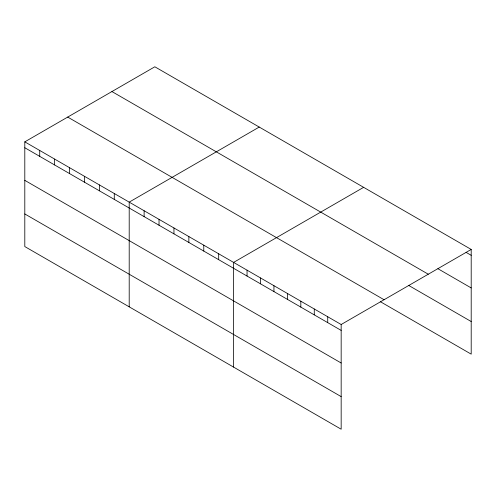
<?xml version="1.0" encoding="UTF-8"?>
<svg xmlns="http://www.w3.org/2000/svg" width="496" height="496" viewBox="0 0 496 496"><rect width="100%" height="100%" fill="white"/><g stroke="black" fill="none" stroke-linecap="round" stroke-linejoin="round"><path stroke-width="0.74" d="M24.8 141.856L341.167 324.508L341.167 429.214L24.8 246.562L24.8 141.856L154.833 66.786L471.2 249.438L471.2 354.144L380.283 301.649M259.234 127.063L129.202 202.132L129.202 306.838M363.636 187.333L233.604 262.409L233.604 367.114M341.167 324.508L471.2 249.438M466.079 252.365L471.2 255.322M437.906 268.708L471.2 287.934M111.922 91.555L428.29 274.214M408.456 285.305L471.2 321.532M67.71 117.081L384.078 299.739M24.8 147.74L341.167 330.398M24.8 180.352L341.167 363.004M24.8 213.95L341.167 396.608M327.72 316.746L327.72 322.636M314.278 308.983L314.278 314.867M300.83 301.221L300.83 307.105M287.382 293.458L287.382 299.342M273.941 285.696L273.941 291.58M260.493 277.934L260.493 283.817M247.051 270.171L247.051 276.055M218.686 253.797L218.686 259.681M203.775 245.185L203.775 251.069M188.858 236.573L188.858 242.463M173.947 227.968L173.947 233.852M159.03 219.356L159.03 225.24M144.119 210.744L144.119 216.628M114.285 193.521L114.285 199.404M99.374 184.909L99.374 190.799M84.456 176.303L84.456 182.187M69.545 167.691L69.545 173.575M54.628 159.08L54.628 164.963M39.717 150.468L39.717 156.352"/></g></svg>
